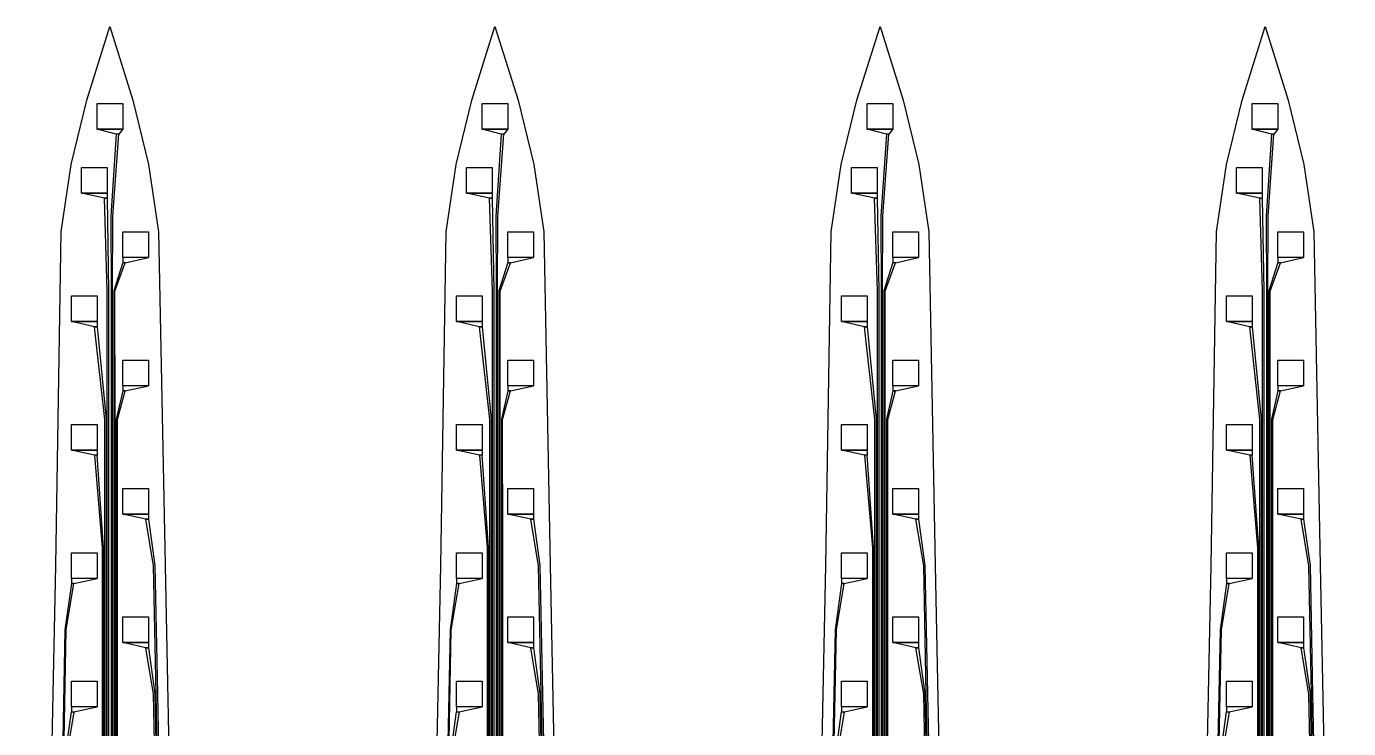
# Model space of a CAD drawing. Header units: inches. Extents: x 106592 to 209533, y 57057 to 74911.
# Drawn here: x 155216 to 155731, y 71058 to 71332 of the extents above; entities that cross this region are included whole.
import ezdxf

# ---------------------------------------------------------------- set-up
doc = ezdxf.new("R2010")
doc.units = ezdxf.units.IN
doc.header["$MEASUREMENT"] = 0
for name, color, linetype in [('metal', 221, 'Continuous'), ('nitride window', 40, 'Continuous'), ('profile', 140, 'Continuous')]:
    doc.layers.add(name, color=color, linetype=linetype)

msp = doc.modelspace()

# ---------------------------------------------------------------- linework, layer by layer
at = {"layer": 'metal'}
for points in [[(155243.56, 71291.53), (155243.56, 71301.53), (155253.56, 71301.53), (155253.56, 71291.53)], [(155393.56, 71291.53), (155393.56, 71301.53), (155403.56, 71301.53), (155403.56, 71291.53)], [(155543.56, 71291.53), (155543.56, 71301.53), (155553.56, 71301.53), (155553.56, 71291.53)], [(155693.56, 71291.53), (155693.56, 71301.53), (155703.56, 71301.53), (155703.56, 71291.53)], [(155251.01, 71289.53), (155243.56, 71291.53), (155253.56, 71291.53), (155252.01, 71289.53)], [(155401.01, 71289.53), (155393.56, 71291.53), (155403.56, 71291.53), (155402.01, 71289.53)], [(155551.01, 71289.53), (155543.56, 71291.53), (155553.56, 71291.53), (155552.01, 71289.53)], [(155701.01, 71289.53), (155693.56, 71291.53), (155703.56, 71291.53), (155702.01, 71289.53)], [(155249.86, 70464.52), (155249.56, 70494.52), (155249.56, 71128.53), (155249.56, 71178.53), (155249.56, 71228.53), (155249.7, 71257.64), (155252.01, 71289.53), (155251.01, 71289.53), (155248.9, 71257.64), (155249.06, 71228.53), (155249.06, 71178.53), (155249.06, 71128.53), (155249.06, 70494.52), (155248.96, 70464.52)], [(155399.86, 70464.52), (155399.56, 70494.52), (155399.56, 71128.53), (155399.56, 71178.53), (155399.56, 71228.53), (155399.7, 71257.64), (155402.01, 71289.53), (155401.01, 71289.53), (155398.9, 71257.64), (155399.06, 71228.53), (155399.06, 71178.53), (155399.06, 71128.53), (155399.06, 70494.52), (155398.96, 70464.52)], [(155549.86, 70464.52), (155549.56, 70494.52), (155549.56, 71128.53), (155549.56, 71178.53), (155549.56, 71228.53), (155549.7, 71257.64), (155552.01, 71289.53), (155551.01, 71289.53), (155548.9, 71257.64), (155549.06, 71228.53), (155549.06, 71178.53), (155549.06, 71128.53), (155549.06, 70494.52), (155548.96, 70464.52)], [(155699.86, 70464.52), (155699.56, 70494.52), (155699.56, 71128.53), (155699.56, 71178.53), (155699.56, 71228.53), (155699.7, 71257.64), (155702.01, 71289.53), (155701.01, 71289.53), (155698.9, 71257.64), (155699.06, 71228.53), (155699.06, 71178.53), (155699.06, 71128.53), (155699.06, 70494.52), (155698.96, 70464.52)], [(155237.46, 71266.53), (155237.46, 71276.53), (155247.46, 71276.53), (155247.46, 71266.53)], [(155387.46, 71266.53), (155387.46, 71276.53), (155397.46, 71276.53), (155397.46, 71266.53)], [(155537.46, 71266.53), (155537.46, 71276.53), (155547.46, 71276.53), (155547.46, 71266.53)], [(155687.46, 71266.53), (155687.46, 71276.53), (155697.46, 71276.53), (155697.46, 71266.53)], [(155246.46, 71264.66), (155237.46, 71266.53), (155247.46, 71266.53), (155247.46, 71264.66)], [(155396.46, 71264.66), (155387.46, 71266.53), (155397.46, 71266.53), (155397.46, 71264.66)], [(155546.46, 71264.66), (155537.46, 71266.53), (155547.46, 71266.53), (155547.46, 71264.66)], [(155696.46, 71264.66), (155687.46, 71266.53), (155697.46, 71266.53), (155697.46, 71264.66)], [(155247.16, 70464.52), (155247.56, 70494.52), (155247.56, 71128.53), (155247.56, 71178.53), (155247.56, 71228.52), (155246.46, 71264.66), (155247.46, 71264.66), (155248.06, 71228.53), (155248.06, 71178.53), (155248.06, 71128.53), (155248.06, 70494.52), (155248.06, 70464.52)], [(155397.16, 70464.52), (155397.56, 70494.52), (155397.56, 71128.53), (155397.56, 71178.53), (155397.56, 71228.52), (155396.46, 71264.66), (155397.46, 71264.66), (155398.06, 71228.53), (155398.06, 71178.53), (155398.06, 71128.53), (155398.06, 70494.52), (155398.06, 70464.52)], [(155547.16, 70464.52), (155547.56, 70494.52), (155547.56, 71128.53), (155547.56, 71178.53), (155547.56, 71228.52), (155546.46, 71264.66), (155547.46, 71264.66), (155548.06, 71228.53), (155548.06, 71178.53), (155548.06, 71128.53), (155548.06, 70494.52), (155548.06, 70464.52)], [(155697.16, 70464.52), (155697.56, 70494.52), (155697.56, 71128.53), (155697.56, 71178.53), (155697.56, 71228.52), (155696.46, 71264.66), (155697.46, 71264.66), (155698.06, 71228.53), (155698.06, 71178.53), (155698.06, 71128.53), (155698.06, 70494.52), (155698.06, 70464.52)], [(155253.56, 71241.53), (155253.56, 71251.53), (155263.56, 71251.53), (155263.56, 71241.53)], [(155403.56, 71241.53), (155403.56, 71251.53), (155413.56, 71251.53), (155413.56, 71241.53)], [(155553.56, 71241.53), (155553.56, 71251.53), (155563.56, 71251.53), (155563.56, 71241.53)], [(155703.56, 71241.53), (155703.56, 71251.53), (155713.56, 71251.53), (155713.56, 71241.53)], [(155254.55, 71239.39), (155263.56, 71241.53), (155253.56, 71241.53), (155253.56, 71239.53)], [(155404.55, 71239.39), (155413.56, 71241.53), (155403.56, 71241.53), (155403.56, 71239.53)], [(155554.55, 71239.39), (155563.56, 71241.53), (155553.56, 71241.53), (155553.56, 71239.53)], [(155704.55, 71239.39), (155713.56, 71241.53), (155703.56, 71241.53), (155703.56, 71239.53)], [(155251.66, 70464.52), (155250.56, 70494.52), (155250.56, 71128.53), (155250.56, 71178.53), (155250.55, 71228.46), (155254.55, 71239.39), (155253.56, 71239.53), (155250.06, 71228.53), (155250.06, 71178.53), (155250.06, 71128.53), (155250.06, 70494.52), (155250.76, 70464.52)], [(155401.66, 70464.52), (155400.56, 70494.52), (155400.56, 71128.53), (155400.56, 71178.53), (155400.55, 71228.46), (155404.55, 71239.39), (155403.56, 71239.53), (155400.06, 71228.53), (155400.06, 71178.53), (155400.06, 71128.53), (155400.06, 70494.52), (155400.76, 70464.52)], [(155551.66, 70464.52), (155550.56, 70494.52), (155550.56, 71128.53), (155550.56, 71178.53), (155550.55, 71228.46), (155554.55, 71239.39), (155553.56, 71239.53), (155550.06, 71228.53), (155550.06, 71178.53), (155550.06, 71128.53), (155550.06, 70494.52), (155550.76, 70464.52)], [(155701.66, 70464.52), (155700.56, 70494.52), (155700.56, 71128.53), (155700.56, 71178.53), (155700.55, 71228.46), (155704.55, 71239.39), (155703.56, 71239.53), (155700.06, 71228.53), (155700.06, 71178.53), (155700.06, 71128.53), (155700.06, 70494.52), (155700.76, 70464.52)], [(155243.56, 71226.53), (155243.56, 71216.53), (155233.56, 71216.53), (155233.56, 71226.53)], [(155393.56, 71226.53), (155393.56, 71216.53), (155383.56, 71216.53), (155383.56, 71226.53)], [(155543.56, 71226.53), (155543.56, 71216.53), (155533.56, 71216.53), (155533.56, 71226.53)], [(155693.56, 71226.53), (155693.56, 71216.53), (155683.56, 71216.53), (155683.56, 71226.53)], [(155242.56, 71214.53), (155233.56, 71216.53), (155243.56, 71216.53), (155243.56, 71214.53)], [(155245.36, 70464.52), (155246.56, 70494.52), (155246.56, 71128.53), (155246.56, 71178.47), (155242.56, 71214.53), (155243.56, 71214.53), (155247.06, 71178.53), (155247.06, 71128.53), (155247.06, 70494.52), (155246.26, 70464.52)], [(155392.56, 71214.53), (155383.56, 71216.53), (155393.56, 71216.53), (155393.56, 71214.53)], [(155395.36, 70464.52), (155396.56, 70494.52), (155396.56, 71128.53), (155396.56, 71178.47), (155392.56, 71214.53), (155393.56, 71214.53), (155397.06, 71178.53), (155397.06, 71128.53), (155397.06, 70494.52), (155396.26, 70464.52)], [(155542.56, 71214.53), (155533.56, 71216.53), (155543.56, 71216.53), (155543.56, 71214.53)], [(155545.36, 70464.52), (155546.56, 70494.52), (155546.56, 71128.53), (155546.56, 71178.47), (155542.56, 71214.53), (155543.56, 71214.53), (155547.06, 71178.53), (155547.06, 71128.53), (155547.06, 70494.52), (155546.26, 70464.52)], [(155692.56, 71214.53), (155683.56, 71216.53), (155693.56, 71216.53), (155693.56, 71214.53)], [(155695.36, 70464.52), (155696.56, 70494.52), (155696.56, 71128.53), (155696.56, 71178.47), (155692.56, 71214.53), (155693.56, 71214.53), (155697.06, 71178.53), (155697.06, 71128.53), (155697.06, 70494.52), (155696.26, 70464.52)], [(155253.56, 71191.53), (155253.56, 71201.53), (155263.56, 71201.53), (155263.56, 71191.53)], [(155403.56, 71191.53), (155403.56, 71201.53), (155413.56, 71201.53), (155413.56, 71191.53)], [(155553.56, 71191.53), (155553.56, 71201.53), (155563.56, 71201.53), (155563.56, 71191.53)], [(155703.56, 71191.53), (155703.56, 71201.53), (155713.56, 71201.53), (155713.56, 71191.53)], [(155253.46, 70464.52), (155251.56, 70494.52), (155251.56, 71128.53), (155251.55, 71178.41), (155254.56, 71189.53), (155253.56, 71189.53), (155251.06, 71178.53), (155251.06, 71128.53), (155251.06, 70494.52), (155252.56, 70464.52)], [(155254.56, 71189.53), (155263.56, 71191.53), (155253.56, 71191.53), (155253.56, 71189.53)], [(155403.46, 70464.52), (155401.56, 70494.52), (155401.56, 71128.53), (155401.55, 71178.41), (155404.56, 71189.53), (155403.56, 71189.53), (155401.06, 71178.53), (155401.06, 71128.53), (155401.06, 70494.52), (155402.56, 70464.52)], [(155404.56, 71189.53), (155413.56, 71191.53), (155403.56, 71191.53), (155403.56, 71189.53)], [(155553.46, 70464.52), (155551.56, 70494.52), (155551.56, 71128.53), (155551.55, 71178.41), (155554.56, 71189.53), (155553.56, 71189.53), (155551.06, 71178.53), (155551.06, 71128.53), (155551.06, 70494.52), (155552.56, 70464.52)], [(155554.56, 71189.53), (155563.56, 71191.53), (155553.56, 71191.53), (155553.56, 71189.53)], [(155703.46, 70464.52), (155701.56, 70494.52), (155701.56, 71128.53), (155701.55, 71178.41), (155704.56, 71189.53), (155703.56, 71189.53), (155701.06, 71178.53), (155701.06, 71128.53), (155701.06, 70494.52), (155702.56, 70464.52)], [(155704.56, 71189.53), (155713.56, 71191.53), (155703.56, 71191.53), (155703.56, 71189.53)], [(155233.56, 71166.53), (155233.56, 71176.53), (155243.56, 71176.53), (155243.56, 71166.53)], [(155383.56, 71166.53), (155383.56, 71176.53), (155393.56, 71176.53), (155393.56, 71166.53)], [(155533.56, 71166.53), (155533.56, 71176.53), (155543.56, 71176.53), (155543.56, 71166.53)], [(155683.56, 71166.53), (155683.56, 71176.53), (155693.56, 71176.53), (155693.56, 71166.53)], [(155242.56, 71164.53), (155233.56, 71166.53), (155243.56, 71166.53), (155243.56, 71164.53)], [(155244.46, 70464.52), (155246.06, 70494.52), (155246.06, 71128.53), (155243.56, 71164.53), (155242.56, 71164.53), (155245.56, 71128.47), (155245.56, 70494.52), (155243.56, 70464.52)], [(155392.56, 71164.53), (155383.56, 71166.53), (155393.56, 71166.53), (155393.56, 71164.53)], [(155394.46, 70464.52), (155396.06, 70494.52), (155396.06, 71128.53), (155393.56, 71164.53), (155392.56, 71164.53), (155395.56, 71128.47), (155395.56, 70494.52), (155393.56, 70464.52)], [(155542.56, 71164.53), (155533.56, 71166.53), (155543.56, 71166.53), (155543.56, 71164.53)], [(155544.46, 70464.52), (155546.06, 70494.52), (155546.06, 71128.53), (155543.56, 71164.53), (155542.56, 71164.53), (155545.56, 71128.47), (155545.56, 70494.52), (155543.56, 70464.52)], [(155692.56, 71164.53), (155683.56, 71166.53), (155693.56, 71166.53), (155693.56, 71164.53)], [(155694.46, 70464.52), (155696.06, 70494.52), (155696.06, 71128.53), (155693.56, 71164.53), (155692.56, 71164.53), (155695.56, 71128.47), (155695.56, 70494.52), (155693.56, 70464.52)], [(155253.56, 71141.53), (155253.56, 71151.53), (155263.56, 71151.53), (155263.56, 71141.53)], [(155403.56, 71141.53), (155403.56, 71151.53), (155413.56, 71151.53), (155413.56, 71141.53)], [(155553.56, 71141.53), (155553.56, 71151.53), (155563.56, 71151.53), (155563.56, 71141.53)], [(155703.56, 71141.53), (155703.56, 71151.53), (155713.56, 71151.53), (155713.56, 71141.53)], [(155262.56, 71139.53), (155253.56, 71141.53), (155263.56, 71141.53), (155263.56, 71139.53)], [(155412.56, 71139.53), (155403.56, 71141.53), (155413.56, 71141.53), (155413.56, 71139.53)], [(155562.56, 71139.53), (155553.56, 71141.53), (155563.56, 71141.53), (155563.56, 71139.53)], [(155712.56, 71139.53), (155703.56, 71141.53), (155713.56, 71141.53), (155713.56, 71139.53)], [(155233.56, 71116.53), (155233.56, 71126.53), (155243.56, 71126.53), (155243.56, 71116.53)], [(155383.56, 71116.53), (155383.56, 71126.53), (155393.56, 71126.53), (155393.56, 71116.53)], [(155533.56, 71116.53), (155533.56, 71126.53), (155543.56, 71126.53), (155543.56, 71116.53)], [(155683.56, 71116.53), (155683.56, 71126.53), (155693.56, 71126.53), (155693.56, 71116.53)], [(155234.56, 71114.53), (155243.56, 71116.53), (155233.56, 71116.53), (155233.56, 71114.53)], [(155384.56, 71114.53), (155393.56, 71116.53), (155383.56, 71116.53), (155383.56, 71114.53)], [(155534.56, 71114.53), (155543.56, 71116.53), (155533.56, 71116.53), (155533.56, 71114.53)], [(155684.56, 71114.53), (155693.56, 71116.53), (155683.56, 71116.53), (155683.56, 71114.53)], [(155253.56, 71091.53), (155253.56, 71101.53), (155263.56, 71101.53), (155263.56, 71091.53)], [(155403.56, 71091.53), (155403.56, 71101.53), (155413.56, 71101.53), (155413.56, 71091.53)], [(155553.56, 71091.53), (155553.56, 71101.53), (155563.56, 71101.53), (155563.56, 71091.53)], [(155703.56, 71091.53), (155703.56, 71101.53), (155713.56, 71101.53), (155713.56, 71091.53)], [(155262.56, 71089.53), (155253.56, 71091.53), (155263.56, 71091.53), (155263.56, 71089.53)], [(155412.56, 71089.53), (155403.56, 71091.53), (155413.56, 71091.53), (155413.56, 71089.53)], [(155562.56, 71089.53), (155553.56, 71091.53), (155563.56, 71091.53), (155563.56, 71089.53)], [(155712.56, 71089.53), (155703.56, 71091.53), (155713.56, 71091.53), (155713.56, 71089.53)], [(155233.56, 71066.53), (155233.56, 71076.53), (155243.56, 71076.53), (155243.56, 71066.53)], [(155383.56, 71066.53), (155383.56, 71076.53), (155393.56, 71076.53), (155393.56, 71066.53)], [(155533.56, 71066.53), (155533.56, 71076.53), (155543.56, 71076.53), (155543.56, 71066.53)], [(155683.56, 71066.53), (155683.56, 71076.53), (155693.56, 71076.53), (155693.56, 71066.53)], [(155234.56, 71064.53), (155243.56, 71066.53), (155233.56, 71066.53), (155233.56, 71064.53)], [(155384.56, 71064.53), (155393.56, 71066.53), (155383.56, 71066.53), (155383.56, 71064.53)], [(155534.56, 71064.53), (155543.56, 71066.53), (155533.56, 71066.53), (155533.56, 71064.53)], [(155684.56, 71064.53), (155693.56, 71066.53), (155683.56, 71066.53), (155683.56, 71064.53)]]:
    msp.add_lwpolyline(points, close=True, dxfattribs=at)
for points in [[(155267.56, 71021.53), (155266.56, 71071.53), (155265.56, 71121.46), (155262.56, 71139.53), (155263.56, 71139.53), (155266.06, 71121.53), (155267.06, 71071.53), (155268.06, 71021.53)], [(155417.56, 71021.53), (155416.56, 71071.53), (155415.56, 71121.46), (155412.56, 71139.53), (155413.56, 71139.53), (155416.06, 71121.53), (155417.06, 71071.53), (155418.06, 71021.53)], [(155567.56, 71021.53), (155566.56, 71071.53), (155565.56, 71121.46), (155562.56, 71139.53), (155563.56, 71139.53), (155566.06, 71121.53), (155567.06, 71071.53), (155568.06, 71021.53)], [(155717.56, 71021.53), (155716.56, 71071.53), (155715.56, 71121.46), (155712.56, 71139.53), (155713.56, 71139.53), (155716.06, 71121.53), (155717.06, 71071.53), (155718.06, 71021.53)], [(155230.56, 71046.53), (155231.55, 71096.46), (155234.56, 71114.53), (155233.56, 71114.53), (155231.06, 71096.53), (155230.06, 71046.53)], [(155380.56, 71046.53), (155381.55, 71096.46), (155384.56, 71114.53), (155383.56, 71114.53), (155381.06, 71096.53), (155380.06, 71046.53)], [(155530.56, 71046.53), (155531.55, 71096.46), (155534.56, 71114.53), (155533.56, 71114.53), (155531.06, 71096.53), (155530.06, 71046.53)], [(155680.56, 71046.53), (155681.55, 71096.46), (155684.56, 71114.53), (155683.56, 71114.53), (155681.06, 71096.53), (155680.06, 71046.53)], [(155266.56, 71021.53), (155265.56, 71071.46), (155262.56, 71089.53), (155263.56, 71089.53), (155266.06, 71071.53), (155267.06, 71021.53)], [(155416.56, 71021.53), (155415.56, 71071.46), (155412.56, 71089.53), (155413.56, 71089.53), (155416.06, 71071.53), (155417.06, 71021.53)], [(155566.56, 71021.53), (155565.56, 71071.46), (155562.56, 71089.53), (155563.56, 71089.53), (155566.06, 71071.53), (155567.06, 71021.53)], [(155716.56, 71021.53), (155715.56, 71071.46), (155712.56, 71089.53), (155713.56, 71089.53), (155716.06, 71071.53), (155717.06, 71021.53)], [(155231.06, 71046.53), (155233.56, 71064.53), (155234.56, 71064.53), (155231.55, 71046.46)], [(155381.06, 71046.53), (155383.56, 71064.53), (155384.56, 71064.53), (155381.55, 71046.46)], [(155531.06, 71046.53), (155533.56, 71064.53), (155534.56, 71064.53), (155531.55, 71046.46)], [(155681.06, 71046.53), (155683.56, 71064.53), (155684.56, 71064.53), (155681.55, 71046.46)]]:
    msp.add_lwpolyline(points, dxfattribs=at)
at = {"layer": 'nitride window'}
for points in [[(155243.56, 71301.53), (155253.56, 71301.53), (155253.56, 71291.53), (155243.56, 71291.53)], [(155393.56, 71301.53), (155403.56, 71301.53), (155403.56, 71291.53), (155393.56, 71291.53)], [(155543.56, 71301.53), (155553.56, 71301.53), (155553.56, 71291.53), (155543.56, 71291.53)], [(155693.56, 71301.53), (155703.56, 71301.53), (155703.56, 71291.53), (155693.56, 71291.53)], [(155237.46, 71276.53), (155247.46, 71276.53), (155247.46, 71266.53), (155237.46, 71266.53)], [(155387.46, 71276.53), (155397.46, 71276.53), (155397.46, 71266.53), (155387.46, 71266.53)], [(155537.46, 71276.53), (155547.46, 71276.53), (155547.46, 71266.53), (155537.46, 71266.53)], [(155687.46, 71276.53), (155697.46, 71276.53), (155697.46, 71266.53), (155687.46, 71266.53)], [(155253.56, 71251.53), (155263.56, 71251.53), (155263.56, 71241.53), (155253.56, 71241.53)], [(155403.56, 71251.53), (155413.56, 71251.53), (155413.56, 71241.53), (155403.56, 71241.53)], [(155553.56, 71251.53), (155563.56, 71251.53), (155563.56, 71241.53), (155553.56, 71241.53)], [(155703.56, 71251.53), (155713.56, 71251.53), (155713.56, 71241.53), (155703.56, 71241.53)], [(155233.56, 71226.53), (155243.56, 71226.53), (155243.56, 71216.53), (155233.56, 71216.53)], [(155383.56, 71226.53), (155393.56, 71226.53), (155393.56, 71216.53), (155383.56, 71216.53)], [(155533.56, 71226.53), (155543.56, 71226.53), (155543.56, 71216.53), (155533.56, 71216.53)], [(155683.56, 71226.53), (155693.56, 71226.53), (155693.56, 71216.53), (155683.56, 71216.53)], [(155253.56, 71201.53), (155263.56, 71201.53), (155263.56, 71191.53), (155253.56, 71191.53)], [(155403.56, 71201.53), (155413.56, 71201.53), (155413.56, 71191.53), (155403.56, 71191.53)], [(155553.56, 71201.53), (155563.56, 71201.53), (155563.56, 71191.53), (155553.56, 71191.53)], [(155703.56, 71201.53), (155713.56, 71201.53), (155713.56, 71191.53), (155703.56, 71191.53)], [(155233.56, 71176.53), (155243.56, 71176.53), (155243.56, 71166.53), (155233.56, 71166.53)], [(155383.56, 71176.53), (155393.56, 71176.53), (155393.56, 71166.53), (155383.56, 71166.53)], [(155533.56, 71176.53), (155543.56, 71176.53), (155543.56, 71166.53), (155533.56, 71166.53)], [(155683.56, 71176.53), (155693.56, 71176.53), (155693.56, 71166.53), (155683.56, 71166.53)], [(155253.56, 71141.53), (155253.56, 71151.53), (155263.56, 71151.53), (155263.56, 71141.53)], [(155403.56, 71141.53), (155403.56, 71151.53), (155413.56, 71151.53), (155413.56, 71141.53)], [(155553.56, 71141.53), (155553.56, 71151.53), (155563.56, 71151.53), (155563.56, 71141.53)], [(155703.56, 71141.53), (155703.56, 71151.53), (155713.56, 71151.53), (155713.56, 71141.53)], [(155233.56, 71126.53), (155243.56, 71126.53), (155243.56, 71116.53), (155233.56, 71116.53)], [(155383.56, 71126.53), (155393.56, 71126.53), (155393.56, 71116.53), (155383.56, 71116.53)], [(155533.56, 71126.53), (155543.56, 71126.53), (155543.56, 71116.53), (155533.56, 71116.53)], [(155683.56, 71126.53), (155693.56, 71126.53), (155693.56, 71116.53), (155683.56, 71116.53)], [(155253.56, 71101.53), (155263.56, 71101.53), (155263.56, 71091.53), (155253.56, 71091.53)], [(155403.56, 71101.53), (155413.56, 71101.53), (155413.56, 71091.53), (155403.56, 71091.53)], [(155553.56, 71101.53), (155563.56, 71101.53), (155563.56, 71091.53), (155553.56, 71091.53)], [(155703.56, 71101.53), (155713.56, 71101.53), (155713.56, 71091.53), (155703.56, 71091.53)], [(155233.56, 71076.53), (155243.56, 71076.53), (155243.56, 71066.53), (155233.56, 71066.53)], [(155383.56, 71076.53), (155393.56, 71076.53), (155393.56, 71066.53), (155383.56, 71066.53)], [(155533.56, 71076.53), (155543.56, 71076.53), (155543.56, 71066.53), (155533.56, 71066.53)], [(155683.56, 71076.53), (155693.56, 71076.53), (155693.56, 71066.53), (155683.56, 71066.53)]]:
    msp.add_lwpolyline(points, close=True, dxfattribs=at)
at = {"layer": 'profile'}
for points in [[(155281.06, 69464.52), (155216.06, 69464.52), (155216.06, 70571.57), (155227.5, 71121.6), (155229.58, 71251.53), (155233.46, 71277.76), (155239.56, 71302.77), (155248.56, 71331.53), (155257.56, 71302.77), (155263.66, 71277.76), (155267.56, 71251.53), (155270.06, 71121.6), (155281.06, 70571.53)], [(155431.06, 69464.52), (155366.06, 69464.52), (155366.06, 70571.57), (155377.5, 71121.6), (155379.58, 71251.53), (155383.46, 71277.76), (155389.56, 71302.77), (155398.56, 71331.53), (155407.56, 71302.77), (155413.66, 71277.76), (155417.56, 71251.53), (155420.06, 71121.6), (155431.06, 70571.53)], [(155581.06, 69464.52), (155516.06, 69464.52), (155516.06, 70571.57), (155527.5, 71121.6), (155529.58, 71251.53), (155533.46, 71277.76), (155539.56, 71302.77), (155548.56, 71331.53), (155557.56, 71302.77), (155563.66, 71277.76), (155567.56, 71251.53), (155570.06, 71121.6), (155581.06, 70571.53)], [(155731.06, 69464.52), (155666.06, 69464.52), (155666.06, 70571.57), (155677.5, 71121.6), (155679.58, 71251.53), (155683.46, 71277.76), (155689.56, 71302.77), (155698.56, 71331.53), (155707.56, 71302.77), (155713.66, 71277.76), (155717.56, 71251.53), (155720.06, 71121.6), (155731.06, 70571.53)]]:
    msp.add_lwpolyline(points, close=True, dxfattribs=at)

doc.saveas('drawing.dxf')
